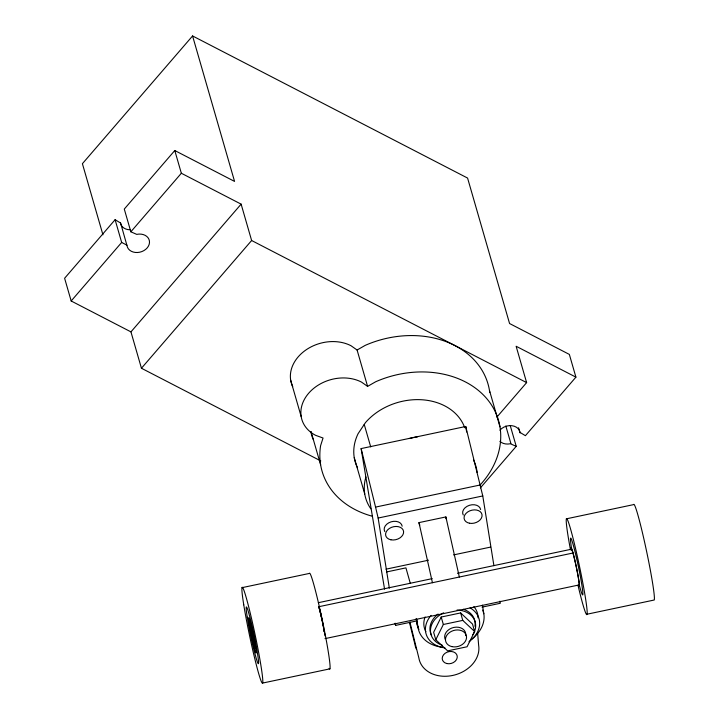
<?xml version="1.0" encoding="UTF-8"?>
<svg xmlns="http://www.w3.org/2000/svg" width="719" height="719" viewBox="0 0 719 719"><rect width="100%" height="100%" fill="white"/><g stroke="black" fill="none" stroke-linecap="round" stroke-linejoin="round"><path stroke-width="1.08" d="M320.791 460.924L141.445 368.245L130.948 331.881L71.172 300.982L64.611 278.262L115.103 219.708L120.441 222.935A11.477 9.014 -16.1 0 0 130.175 229.801M120.441 222.468L127.002 245.664A11.477 9.014 -16.1 0 0 139.684 252.216A11.477 9.014 -16.1 0 0 149.417 240.928A11.477 9.014 -16.1 0 0 136.736 234.376L130.849 231.797L124.288 209.067L174.78 150.523L234.565 181.413L192.575 35.95L82.406 163.689L102.934 234.798M192.575 35.95L467.575 178.06L509.564 323.523L569.349 354.413L575.91 377.142L525.409 435.687L520.071 432.461A11.477 9.014 -16.1 0 0 511.793 425.684A11.477 9.014 -16.1 0 0 499.894 430.196M441.205 617.037L433.647 632.28L435.777 639.739L447.64 650.875L467.071 646.767L474.639 631.525L472.509 624.065L460.636 612.93L441.205 617.037L443.335 624.496L435.777 639.739M71.172 300.982L121.664 242.438L115.103 219.708M130.849 231.797L181.341 173.252L174.78 150.523M130.948 331.881L241.126 204.142L181.341 173.252M141.445 368.245L251.623 240.506L241.126 204.142M496.901 417.074L526.623 382.616L516.125 346.252L575.91 377.142M480.373 487.904L516.233 446.328L510.265 425.666M292.723 386.66A38.251 30.063 -16.1 0 1 305.683 350.135A38.251 30.063 -16.1 0 1 351.007 345.731L357.091 350.018L365.207 345.372A91.807 72.152 -16.1 0 1 489.774 392.529M372.415 516.26A91.807 72.152 -16.1 0 1 320.62 445.609L323.047 438.024L315.596 435.319A38.251 30.063 -16.1 0 1 308.658 393.257A38.251 30.063 -16.1 0 1 361.504 382.095L367.589 386.382L375.704 381.744A91.807 72.152 -16.1 0 1 483.078 394.659A91.807 72.152 -16.1 0 1 479.933 485.199M516.233 446.328L510.337 443.758A11.477 9.014 -16.1 0 1 499.894 441.34M384.566 589.149L361.118 448.584L465.741 426.484L482.773 495.939L493.917 565.709M361.118 448.584L375.561 507.093L480.184 484.992M389.339 588.133L378.14 518.039L482.773 495.939M432.434 582.714L418.97 522.614L445.879 516.934L459.333 577.024M566.365 518.83L633.628 504.612A48.964 2.795 78.1 0 1 645.842 547.824A48.964 2.795 78.1 0 1 654.254 600.014L586.992 614.224M242.078 587.648L309.341 573.438A48.964 2.795 78.1 0 1 322.876 622.915A48.964 2.795 78.1 0 1 329.113 668.373M386.004 569.178L428.515 560.2M453.581 554.906L490.637 547.078M386.498 571.973L405.929 567.866L410.333 583.46M318.346 602.693L432.245 578.624M457.437 573.304L571.344 549.235M318.832 606.71L320.737 614.188L318.832 606.71L572.926 553.028M252.603 639.946L255.038 648.619L254.832 644.017L249.736 622.079L249.951 626.68L252.603 639.946L254.598 639.533M325.006 638.625L579.101 584.933M394.938 623.364L395.648 625.386L417.128 620.848M482.027 607.142L500.28 603.286L499.939 601.183M443.335 624.496L462.766 620.389L474.639 631.525M262.705 683.05L329.958 668.841M251.623 240.506L526.623 382.616M121.664 242.438L127.002 245.197M518.579 427.76L520.071 432.928M505.825 426.008L510.894 443.578M489.477 390.462L499.975 426.834M357.091 350.018L367.589 386.382M364.236 424.444L370.716 446.903M354.242 457.617L364.74 493.989M311.039 431.571L320.611 464.726M290.692 380.234L301.189 416.607M482.764 610.036L483.833 613.765A33.667 26.046 -15.9 0 1 471.026 639.568M460.636 612.93L462.766 620.389M416.031 618.708L418.063 627.66A33.667 26.046 -15.9 0 0 442.248 647.19M321.77 618.744L323.622 627.939A19.871 1.132 78.1 0 0 321.016 614.961M409.893 622.061L418.862 657.975A30.602 24.051 -16.1 0 0 452.673 675.456A30.602 24.051 -16.1 0 0 478.647 645.347L477.623 633.053M409.488 622.573L414.926 644.341A30.602 24.051 -16.1 0 0 416.481 649.347M375.561 507.093L378.14 518.039M320.944 615.105L321.564 617.828M321.087 615.635L321.537 617.702M323.972 629.952L324.323 631.956L323.856 629.242M465.741 426.484L466.658 432.02M482.431 605.173L483.833 613.765M416.661 619.068L418.063 627.66M395.306 623.283L395.648 625.386M473.515 460.106A57.385 45.09 -16.1 0 1 477.119 472.428M370.842 508.818A57.385 45.09 -16.1 0 1 365.881 477.021M409.273 438.545A57.385 45.09 -16.1 0 1 417.622 436.775M357.559 467.808A57.385 45.09 -16.1 0 1 358.071 433.728L365.459 422.61A57.385 45.09 -16.1 0 1 421.01 399.71A57.385 45.09 -16.1 0 1 464.726 427.706M312.99 439.093A91.807 72.152 -16.1 0 1 310.752 431.616M571.551 548.381A29.075 1.663 78.1 0 1 573.376 545.424A29.075 1.663 78.1 0 1 582.093 586.506A29.075 1.663 78.1 0 1 579.514 585.886M384.764 531.539A9.185 6.561 -15.3 0 1 391.091 521.841A9.185 6.561 -15.3 0 1 402.164 526.218M318.948 606.638A19.871 1.132 78.1 0 1 319.443 608.508M319.703 609.514A19.871 1.132 78.1 0 1 320.791 613.999M323.892 628.873A19.871 1.132 78.1 0 1 324.467 632.172M324.637 633.169A19.871 1.132 78.1 0 1 325.033 635.857M445.447 639.892A10.713 8.286 -15.9 0 1 453.869 627.426A10.713 8.286 -15.9 0 1 465.66 635.614M457.077 609.991A22.954 17.759 -15.9 0 1 472.904 634.67M442.221 645.177A22.954 17.759 -15.9 0 1 430.483 630.024A22.954 17.759 -15.9 0 1 443.605 612.831M445.879 516.934A13.769 9.841 -15.3 0 1 445.933 518.669M419.815 525.05A13.769 9.841 -15.3 0 1 418.97 522.614M571.308 550.368A18.361 1.052 78.1 0 1 575.856 565.053A18.361 1.052 78.1 0 1 578.804 584.853M570.985 548.867A19.871 1.132 78.1 0 1 576.53 567.803A19.871 1.132 78.1 0 1 578.462 584.763M463.27 515.029A9.185 6.561 -15.3 0 1 469.453 505.295A9.185 6.561 -15.3 0 1 480.625 509.555M463.396 609.308A22.954 17.759 -15.9 0 1 474.944 626.285M431.625 635.434A22.954 17.759 -15.9 0 1 438.087 614.026M470.046 607.87A27.547 21.309 -15.9 0 1 468.977 641.734M444.935 647.909A27.547 21.309 -15.9 0 1 431.085 615.419M418.943 629.44A33.667 26.046 -15.9 0 1 416.732 623.005M570.464 549.711A48.964 2.795 78.1 0 1 570.203 527.764A48.964 2.795 78.1 0 1 586.353 603.996A48.964 2.795 78.1 0 1 578.004 585.32M473.875 606.647A27.547 21.309 -15.9 0 1 478.072 617.837M425.846 631.668A27.547 21.309 -15.9 0 1 425.109 616.947M446.85 663.547A7.648 6.013 -16.1 0 0 457.203 656.025A7.648 6.013 -16.1 0 0 445.151 653.247A7.648 6.013 -16.1 0 0 446.85 663.547M390.92 539.798A9.185 6.561 -15.3 0 0 403.575 531.377A9.185 6.561 -15.3 0 0 389.303 528.501A9.185 6.561 -15.3 0 0 390.92 539.798M469.498 523.234A9.185 6.561 -15.3 0 0 482.027 514.714A9.185 6.561 -15.3 0 0 467.683 511.982A9.185 6.561 -15.3 0 0 469.498 523.234M451.927 646.633A10.713 8.286 -15.9 0 0 466.469 636.216A10.713 8.286 -15.9 0 0 449.618 632.432A10.713 8.286 -15.9 0 0 451.927 646.633M249.187 623.966A18.074 1.034 78.1 0 0 255.874 652.771A18.074 1.034 78.1 0 0 252.108 629.314A18.074 1.034 78.1 0 0 249.187 623.966M243.75 604.796A48.964 2.795 78.1 0 0 261.86 682.583A48.964 2.795 78.1 0 0 251.551 618.664A48.964 2.795 78.1 0 0 243.75 604.796M247.264 617.208A29.075 1.663 78.1 0 0 258.013 663.394A29.075 1.663 78.1 0 0 251.893 625.44A29.075 1.663 78.1 0 0 247.264 617.208"/></g></svg>
